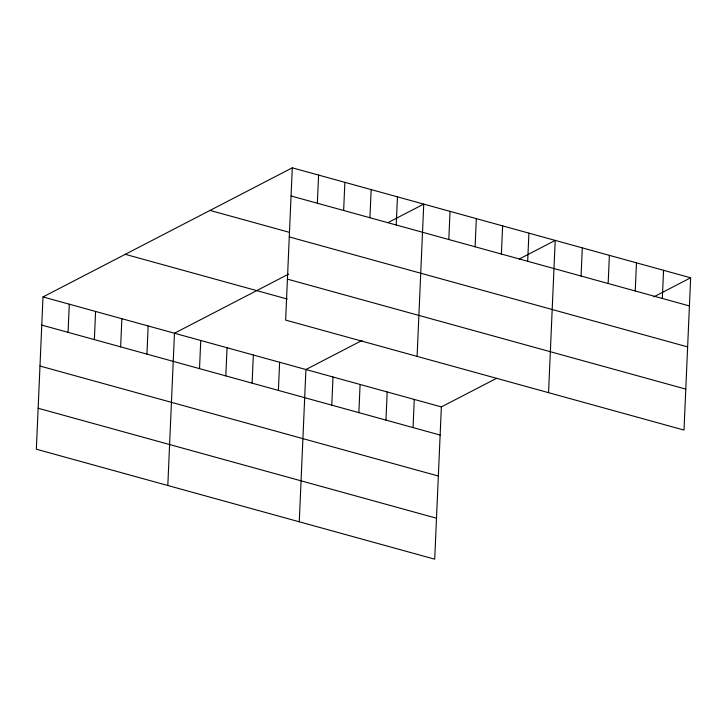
<?xml version="1.0" encoding="UTF-8"?>
<svg xmlns="http://www.w3.org/2000/svg" width="727" height="727" viewBox="0 0 727 727"><rect width="100%" height="100%" fill="white"/><g stroke="black" fill="none" stroke-linecap="round" stroke-linejoin="round"><path stroke-width="1.09" d="M292.29 167.819L285.638 320.089L683.998 430.066L690.65 277.787L292.29 167.819L43.002 296.934L36.35 449.213L434.71 559.181L441.362 406.911L496.532 378.34M68.065 332.348L69.292 304.195M94.356 339.6L95.582 311.456M120.646 346.861L121.872 318.708M146.936 354.122L148.163 325.969M167.81 485.5L174.462 333.23L288.628 274.088M199.525 368.634L200.752 340.481M225.815 375.895L227.042 347.742M252.105 383.156L253.332 355.003M278.396 390.408L279.622 362.264M299.27 521.795L305.922 369.516L362.055 340.445M317.354 203.224L318.58 175.071M331.776 405.148L333.002 376.995M343.644 210.485L344.871 182.332M358.865 412.627L360.092 384.474M369.934 217.746L371.161 189.593M385.955 420.106L387.182 391.953M396.224 224.997L397.451 196.844M413.045 427.585L414.272 399.432M417.098 356.384L423.75 204.105L387.936 222.653M448.813 239.519L450.04 211.366M475.104 246.78L476.33 218.627M501.394 254.032L502.621 225.879M527.684 261.293L528.911 233.14M548.558 392.671L555.21 240.401L519.396 258.948M581.064 276.033L582.3 247.88M608.154 283.512L609.38 255.359M635.244 290.982L636.47 262.838M662.333 298.461L663.56 270.308M653.873 296.843L690.65 277.787M291.054 195.972L689.423 305.94M210.021 210.421L288.901 232.204M289.273 236.929L687.633 346.906M287.429 279.132L685.788 389.109M125.262 254.323L287.22 299.033M43.002 296.934L441.362 406.911M41.766 325.087L440.135 435.064M39.985 366.044L438.345 476.021M38.14 408.247L436.5 518.224"/></g></svg>
